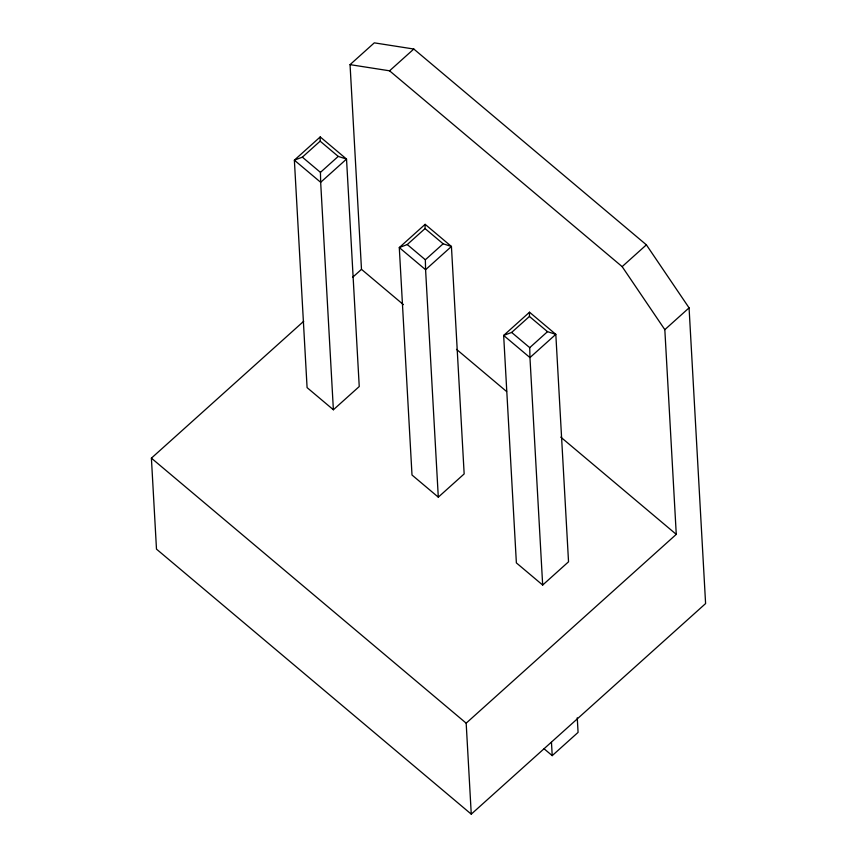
<?xml version="1.0" encoding="UTF-8"?>
<svg xmlns="http://www.w3.org/2000/svg" width="857" height="857" viewBox="0 0 857 857"><rect width="100%" height="100%" fill="white"/><g stroke="black" fill="none" stroke-linecap="round" stroke-linejoin="round"><path stroke-width="1.29" d="M333.384 409.764L320.668 182.305L294.369 160.163L302.36 157.152L320.143 141.169L320.229 136.927L346.528 159.07L359.244 386.528L333.384 409.764L307.085 387.621L294.369 160.163L320.229 136.927M438.302 497.156L425.586 269.709L399.287 247.566L407.268 244.545L425.051 228.573L425.136 224.33L451.435 246.473L464.162 473.921L438.302 497.156L412.003 475.014L399.287 247.566L425.136 224.33M542.674 585.042L529.958 357.583L503.659 335.441L511.65 332.43L529.433 316.447L529.519 312.205L555.818 334.348L568.534 561.806L542.674 585.042L516.375 562.899L503.659 335.441L529.519 312.205M403.401 304.621L361.493 269.344L350.052 64.639L374.295 42.85L413.813 49.031L646.392 244.845L689.071 307.867L705.6 603.564L471.264 814.15L156.488 549.133L151.4 458.152L303.742 321.246M350.052 64.639L389.571 70.81L413.813 49.031M320.443 172.375L338.226 156.403L346.528 159.07L320.668 182.305L320.443 172.375L302.36 157.152M352.538 277.4L361.493 269.344M425.351 259.767L443.133 243.795L451.435 246.473L425.586 269.709L425.351 259.767L407.268 244.545M529.733 347.653L547.505 331.67L555.818 334.348L529.958 357.583L529.733 347.653L511.65 332.43M389.571 70.81L622.15 266.623L646.392 244.845M471.264 814.15L466.176 723.169L676.269 534.361L664.828 329.656L689.071 307.867M544.12 748.814L552.219 755.628L578.079 732.392L577.254 717.802M425.051 228.573L443.133 243.795M529.433 316.447L547.505 331.67M320.143 141.169L338.226 156.403M456.545 349.367L506.616 391.531M560.789 437.134L676.269 534.361M151.4 458.152L466.176 723.169M622.15 266.623L664.828 329.656M551.469 742.366L552.219 755.628"/></g></svg>
